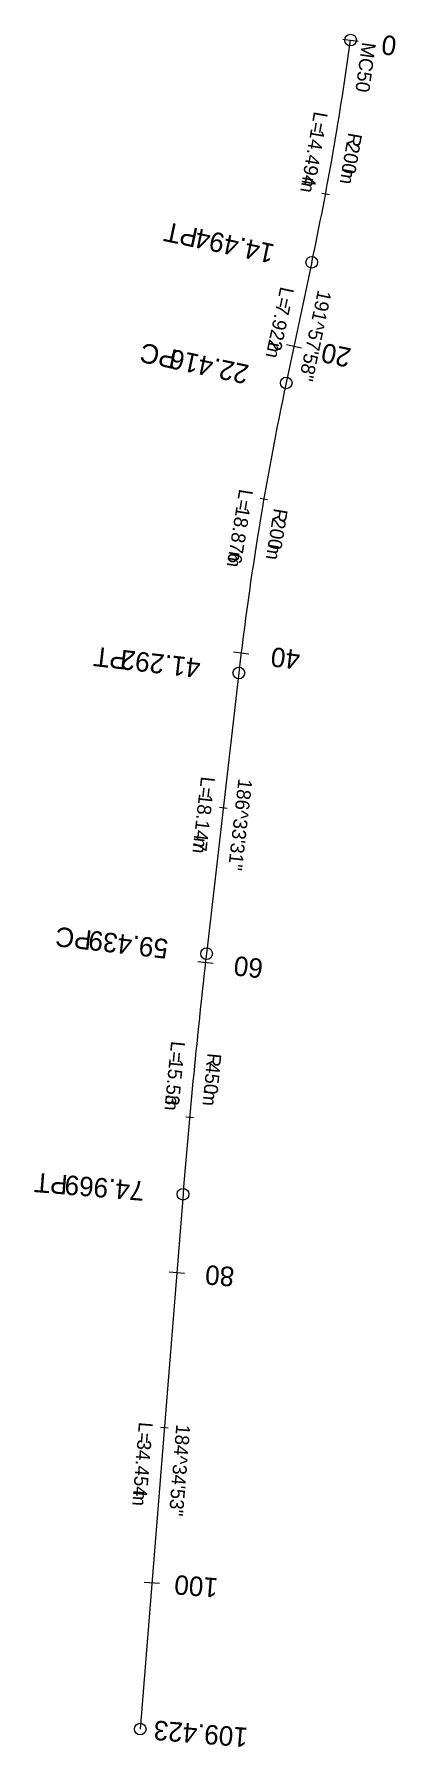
# Model space of a CAD drawing. Extents: x 269071 to 269094, y 5769189 to 5769299.
import ezdxf

# ---------------------------------------------------------------- set-up
doc = ezdxf.new("R2010")
doc.units = 0
for name, color, linetype in [('Default', 7, 'Continuous'), ('EARTHWORKS_BENCH', 7, 'Continuous'), ('GEOM_HA_FILLET LINE', 7, 'Continuous'), ('LMARK_D_LANE_SPECIAL_100_BICYCLE', 7, 'Continuous'), ('MISC_DRIVEWAY', 7, 'Continuous'), ('ROAD_LANE_EDGE_SEALED', 7, 'Continuous'), ('ROAD_SHOULDER', 7, 'Continuous'), ('ROAD_VERGE1', 7, 'Continuous'), ('SAFETY_BARRIER_CONC_TOE', 7, 'Continuous'), ('SAFETY_BARRIER_GUARD_FENCE_RHS', 7, 'Continuous'), ('SOLID_SAFETY_BARRIER_TERMINAL_ATTENUATOR', 7, 'Continuous'), ('STRUCTURE_RETAINING_WALL_HINGE', 7, 'Continuous')]:
    doc.layers.add(name, color=color, linetype=linetype)

msp = doc.modelspace()

# ---------------------------------------------------------------- linework, layer by layer
at = {"layer": 'Default'}
for p, q in [((269088.47, 5769284.51), (269086.83, 5769276.76)), ((269088.47, 5769284.51), (269086.83, 5769276.76)), ((269083.79, 5769258.13), (269081.72, 5769240.1)), ((269080.21, 5769224.65), (269077.46, 5769190.3))]:
    msp.add_line(p, q, dxfattribs=at)
for centre, radius, start, end in [((269282.48, 5769235.29), 200, 168.0338, 173.4413), ((269528.77, 5769188.71), 450, 173.4413, 175.4187)]:
    msp.add_arc(centre, radius, start, end, dxfattribs=at)
at = {"layer": 'LMARK_D_LANE_SPECIAL_100_BICYCLE'}
for p, q in [((269089.11, 5769288.96), (269089.6, 5769288.87)), ((269085.15, 5769269.35), (269085.64, 5769269.27)), ((269082.55, 5769249.51), (269083.04, 5769249.45)), ((269080.39, 5769229.62), (269080.88, 5769229.58)), ((269078.76, 5769209.69), (269079.26, 5769209.65))]:
    msp.add_line(p, q, dxfattribs=at)
at = {"layer": 'MISC_DRIVEWAY'}
for centre in [(269090.96, 5769298.78), (269088.47, 5769284.51), (269086.83, 5769276.76), (269083.79, 5769258.13), (269081.72, 5769240.1), (269080.21, 5769224.65), (269077.46, 5769190.3)]:
    msp.add_circle(centre, 0.375, dxfattribs=at)
at = {"layer": 'SAFETY_BARRIER_CONC_TOE'}
for p, q in [((269090.46, 5769298.85), (269091.45, 5769298.71)), ((269086.84, 5769279.22), (269087.82, 5769279.02)), ((269083.45, 5769259.48), (269084.44, 5769259.36)), ((269081.16, 5769239.6), (269082.15, 5769239.49)), ((269079.31, 5769219.67), (269080.31, 5769219.59)), ((269077.71, 5769199.74), (269078.71, 5769199.66))]:
    msp.add_line(p, q, dxfattribs=at)
at = {"layer": 'SOLID_SAFETY_BARRIER_TERMINAL_ATTENUATOR'}
for p, q in [((269088.47, 5769284.51), (269086.83, 5769276.76)), ((269083.79, 5769258.13), (269081.72, 5769240.1)), ((269080.21, 5769224.65), (269077.46, 5769190.3))]:
    msp.add_line(p, q, dxfattribs=at)
for centre, radius, start, end in [((268892.82, 5769325.97), 200, 348.0338, 352.186), ((269282.48, 5769235.29), 200, 168.0338, 173.4413), ((269528.77, 5769188.71), 450, 173.4413, 175.4187)]:
    msp.add_arc(centre, radius, start, end, dxfattribs=at)

# ---------------------------------------------------------------- texts
at = {"layer": 'EARTHWORKS_BENCH'}
for s, rotation, p in [('191^57\'58"', 258.0338, (269088.87, 5769282.77)), ('186^33\'31"', 263.4413, (269083.77, 5769251.37)), ('184^34\'53"', 265.4187, (269079.78, 5769209.9))]:
    msp.add_text(s, height=0.9, rotation=rotation, dxfattribs=at).set_placement(p)
at = {"layer": 'GEOM_HA_FILLET LINE'}
for s, rotation, p in [('200', 260.1099, (269090.71, 5769292.25)), ('R', 260.1099, (269090.82, 5769292.87)), ('m', 260.1099, (269090.43, 5769290.59)), ('200', 260.7375, (269085.95, 5769268.12)), ('R', 260.7375, (269086.05, 5769268.74)), ('m', 260.7375, (269085.68, 5769266.46)), ('450', 264.43, (269081.72, 5769233.11)), ('R', 264.43, (269081.78, 5769233.74)), ('m', 264.43, (269081.55, 5769231.36))]:
    msp.add_text(s, height=0.9, rotation=rotation, dxfattribs=at).set_placement(p)
at = {"layer": 'ROAD_LANE_EDGE_SEALED'}
msp.add_text('MC50', height=0.9, rotation=262.186, dxfattribs=at).set_placement((269091.7, 5769298.68))
at = {"layer": 'ROAD_SHOULDER'}
for s, rotation, p in [('PT', 168.0338, (269081.25, 5769286.67)), ('14.494', 168.0338, (269086.15, 5769285.64)), ('PC', 168.0338, (269079.89, 5769278.87)), ('22.416', 168.0338, (269084.51, 5769277.89)), ('PT', 173.4413, (269076.68, 5769259.58)), ('41.292', 173.4413, (269081.38, 5769259.04)), ('PC', 173.4413, (269074.41, 5769241.57)), ('59.439', 173.4413, (269079.31, 5769241.01)), ('PT', 175.4187, (269072.85, 5769225.87)), ('74.969', 175.4187, (269077.77, 5769225.47))]:
    msp.add_text(s, height=1.25, rotation=rotation, dxfattribs=at).set_placement(p)
at = {"layer": 'ROAD_VERGE1'}
for s, rotation, p in [('0', 172.186, (269093.97, 5769299)), ('20', 168.0338, (269091.07, 5769278.96)), ('40', 173.0713, (269087.78, 5769259.58)), ('60', 173.5127, (269085.4, 5769239.75)), ('80', 175.4187, (269083.54, 5769219.96)), ('100', 175.4187, (269082.49, 5769199.98)), ('109.423', 175.4187, (269084.41, 5769190.37))]:
    msp.add_text(s, height=1.25, rotation=rotation, dxfattribs=at).set_placement(p)
at = {"layer": 'SAFETY_BARRIER_GUARD_FENCE_RHS'}
for s, rotation, p in [('L=', 260.1099, (269088.62, 5769294.23)), ('14.494', 260.1099, (269088.43, 5769293.13)), ('m', 260.1099, (269087.9, 5769290.05)), ('L=', 260.7375, (269083.82, 5769269.98)), ('18.876', 260.7375, (269083.64, 5769268.87)), ('m', 260.7375, (269083.17, 5769265.99)), ('L=', 264.43, (269079.45, 5769234.51)), ('15.53', 264.43, (269079.34, 5769233.4)), ('m', 264.43, (269079.11, 5769231.06))]:
    msp.add_text(s, height=0.9, rotation=rotation, dxfattribs=at).set_placement(p)
at = {"layer": 'STRUCTURE_RETAINING_WALL_HINGE'}
for s, rotation, p in [('L=', 258.0338, (269086.46, 5769282.98)), ('7.922', 258.0338, (269086.23, 5769281.89)), ('m', 258.0338, (269085.71, 5769279.44)), ('L=', 263.4413, (269081.37, 5769251.51)), ('18.147', 263.4413, (269081.24, 5769250.4)), ('m', 263.4413, (269080.92, 5769247.59)), ('L=', 265.4187, (269077.38, 5769210.04)), ('34.454', 265.4187, (269077.29, 5769208.92)), ('m', 265.4187, (269077.03, 5769205.66))]:
    msp.add_text(s, height=0.9, rotation=rotation, dxfattribs=at).set_placement(p)

doc.saveas('drawing.dxf')
